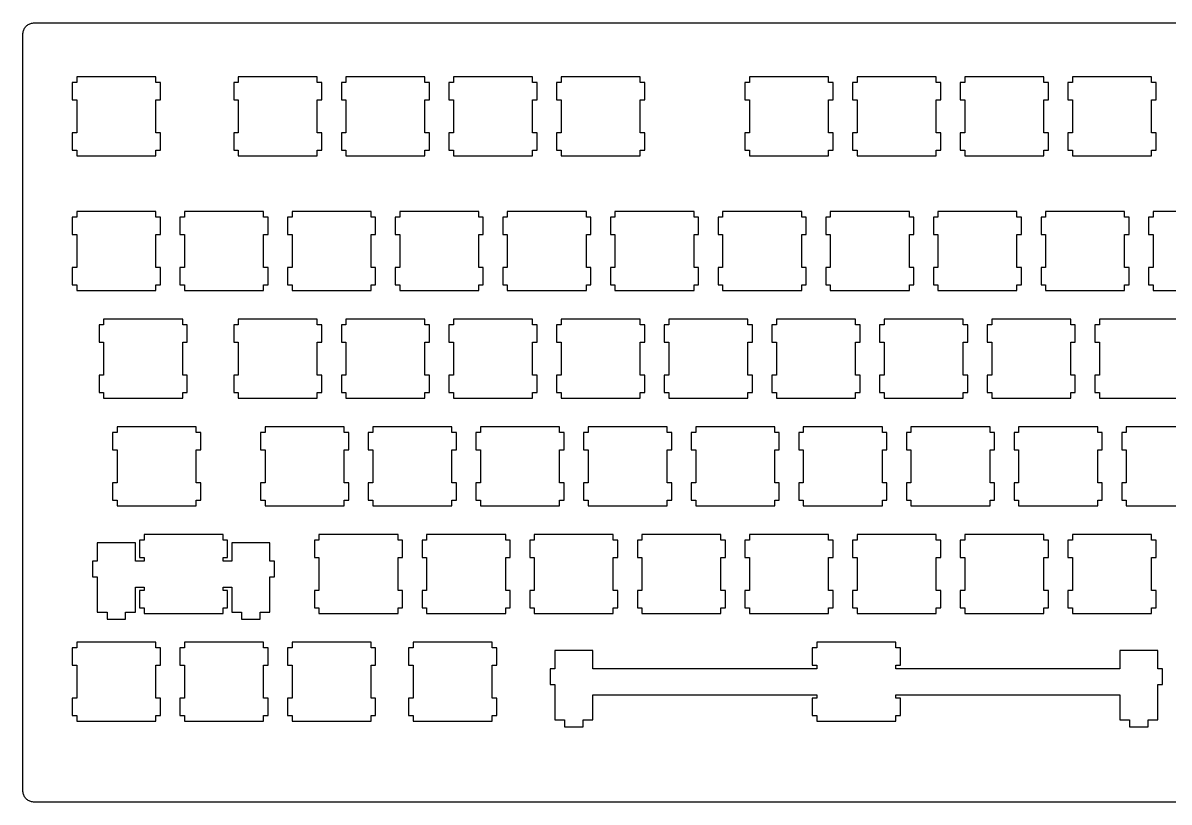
# Model space of a CAD drawing. Header units: millimetres. Extents: x 0 to 324, y 0 to 138.
# Drawn here: x 0.1 to 202.9, y 0.4 to 138.2 of the extents above; entities that cross this region are included whole.
import ezdxf

# ---------------------------------------------------------------- set-up
doc = ezdxf.new("R2010")
doc.units = ezdxf.units.MM
doc.header["$MEASUREMENT"] = 0

msp = doc.modelspace()

# ---------------------------------------------------------------- linework, layer by layer
at = {"color": 0}
for p, q in [((1.05006, 137.899), (1.18787, 137.976)), ((1.18787, 137.976), (1.32981, 138.041)), ((1.32981, 138.041), (1.47588, 138.096)), ((1.47588, 138.096), (1.62884, 138.139)), ((1.62884, 138.139), (1.7818, 138.169)), ((1.7818, 138.169), (1.9389, 138.187)), ((1.9389, 138.187), (2.096, 138.194)), ((2.096, 138.194), (321.659, 138.194)), ((0.09508, 136.193), (0.10197, 136.35)), ((0.09508, 2.36885), (0.09508, 136.193)), ((0.10197, 136.35), (0.11989, 136.507)), ((0.11989, 136.507), (0.15021, 136.66)), ((0.15021, 136.66), (0.19293, 136.813)), ((0.19293, 136.813), (0.24805, 136.959)), ((0.24805, 136.959), (0.31282, 137.101)), ((0.31282, 137.101), (0.38999, 137.239)), ((0.38999, 137.239), (0.4768, 137.37)), ((0.4768, 137.37), (0.57464, 137.492)), ((0.57464, 137.492), (0.68075, 137.608)), ((0.68075, 137.608), (0.79651, 137.714)), ((0.79651, 137.714), (0.91915, 137.812)), ((0.91915, 137.812), (1.05006, 137.899)), ((9.62007, 128.669), (9.62007, 127.67)), ((23.6209, 128.669), (9.62007, 128.669)), ((23.6209, 127.67), (23.6209, 128.669)), ((38.1952, 128.669), (38.1952, 127.67)), ((52.1959, 128.669), (38.1952, 128.669)), ((52.1959, 127.67), (52.1959, 128.669)), ((57.2453, 128.669), (57.2453, 127.67)), ((71.2459, 128.669), (57.2453, 128.669)), ((71.2459, 127.67), (71.2459, 128.669)), ((76.2953, 128.669), (76.2953, 127.67)), ((90.2959, 128.669), (76.2953, 128.669)), ((90.2959, 127.67), (90.2959, 128.669)), ((95.3452, 128.669), (95.3452, 127.67)), ((109.346, 128.669), (95.3452, 128.669)), ((109.346, 127.67), (109.346, 128.669)), ((128.683, 128.669), (128.683, 127.67)), ((142.682, 128.669), (128.683, 128.669)), ((142.682, 127.67), (142.682, 128.669)), ((147.733, 128.669), (147.733, 127.67)), ((161.732, 128.669), (147.733, 128.669)), ((161.732, 127.67), (161.732, 128.669)), ((166.783, 128.669), (166.783, 127.67)), ((180.782, 128.669), (166.783, 128.669)), ((180.782, 127.67), (180.782, 128.669)), ((185.833, 128.669), (185.833, 127.67)), ((199.832, 128.669), (185.833, 128.669)), ((199.832, 127.67), (199.832, 128.669)), ((9.62007, 127.67), (8.81944, 127.67)), ((8.81944, 127.67), (8.81944, 124.568)), ((24.4202, 127.67), (23.6209, 127.67)), ((24.4202, 124.568), (24.4202, 127.67)), ((38.1952, 127.67), (37.3959, 127.67)), ((37.3959, 127.67), (37.3959, 124.568)), ((52.9953, 127.67), (52.1959, 127.67)), ((52.9953, 124.568), (52.9953, 127.67)), ((57.2453, 127.67), (56.4459, 127.67)), ((56.4459, 127.67), (56.4459, 124.568)), ((72.0453, 127.67), (71.2459, 127.67)), ((72.0453, 124.568), (72.0453, 127.67)), ((76.2953, 127.67), (75.4959, 127.67)), ((75.4959, 127.67), (75.4959, 124.568)), ((91.0953, 127.67), (90.2959, 127.67)), ((91.0953, 124.568), (91.0953, 127.67)), ((95.3452, 127.67), (94.5459, 127.67)), ((94.5459, 127.67), (94.5459, 124.568)), ((110.145, 127.67), (109.346, 127.67)), ((110.145, 124.568), (110.145, 127.67)), ((128.683, 127.67), (127.882, 127.67)), ((127.882, 127.67), (127.882, 124.568)), ((143.483, 127.67), (142.682, 127.67)), ((143.483, 124.568), (143.483, 127.67)), ((147.733, 127.67), (146.932, 127.67)), ((146.932, 127.67), (146.932, 124.568)), ((162.533, 127.67), (161.732, 127.67)), ((162.533, 124.568), (162.533, 127.67)), ((166.783, 127.67), (165.982, 127.67)), ((165.982, 127.67), (165.982, 124.568)), ((181.583, 127.67), (180.782, 127.67)), ((181.583, 124.568), (181.583, 127.67)), ((185.833, 127.67), (185.032, 127.67)), ((185.032, 127.67), (185.032, 124.568)), ((200.633, 127.67), (199.832, 127.67)), ((200.633, 124.568), (200.633, 127.67)), ((8.81944, 124.568), (9.62007, 124.568)), ((9.62007, 124.568), (9.62007, 118.769)), ((23.6209, 118.769), (23.6209, 124.568)), ((23.6209, 124.568), (24.4202, 124.568)), ((37.3959, 124.568), (38.1952, 124.568)), ((38.1952, 124.568), (38.1952, 118.769)), ((52.1959, 118.769), (52.1959, 124.568)), ((52.1959, 124.568), (52.9953, 124.568)), ((56.4459, 124.568), (57.2453, 124.568)), ((57.2453, 124.568), (57.2453, 118.769)), ((71.2459, 118.769), (71.2459, 124.568)), ((71.2459, 124.568), (72.0453, 124.568)), ((75.4959, 124.568), (76.2953, 124.568)), ((76.2953, 124.568), (76.2953, 118.769)), ((90.2959, 118.769), (90.2959, 124.568)), ((90.2959, 124.568), (91.0953, 124.568)), ((94.5459, 124.568), (95.3452, 124.568)), ((95.3452, 124.568), (95.3452, 118.769)), ((109.346, 118.769), (109.346, 124.568)), ((109.346, 124.568), (110.145, 124.568)), ((127.882, 124.568), (128.683, 124.568)), ((128.683, 124.568), (128.683, 118.769)), ((142.682, 118.769), (142.682, 124.568)), ((142.682, 124.568), (143.483, 124.568)), ((146.932, 124.568), (147.733, 124.568)), ((147.733, 124.568), (147.733, 118.769)), ((161.732, 118.769), (161.732, 124.568)), ((161.732, 124.568), (162.533, 124.568)), ((165.982, 124.568), (166.783, 124.568)), ((166.783, 124.568), (166.783, 118.769)), ((180.782, 118.769), (180.782, 124.568)), ((180.782, 124.568), (181.583, 124.568)), ((185.032, 124.568), (185.833, 124.568)), ((185.833, 124.568), (185.833, 118.769)), ((199.832, 118.769), (199.832, 124.568)), ((199.832, 124.568), (200.633, 124.568)), ((9.62007, 118.769), (8.81944, 118.769)), ((8.81944, 118.769), (8.81944, 115.668)), ((24.4202, 118.769), (23.6209, 118.769)), ((24.4202, 115.668), (24.4202, 118.769)), ((38.1952, 118.769), (37.3959, 118.769)), ((37.3959, 118.769), (37.3959, 115.668)), ((52.9953, 118.769), (52.1959, 118.769)), ((52.9953, 115.668), (52.9953, 118.769)), ((57.2453, 118.769), (56.4459, 118.769)), ((56.4459, 118.769), (56.4459, 115.668)), ((72.0453, 118.769), (71.2459, 118.769)), ((72.0453, 115.668), (72.0453, 118.769)), ((76.2953, 118.769), (75.4959, 118.769)), ((75.4959, 118.769), (75.4959, 115.668)), ((91.0953, 118.769), (90.2959, 118.769)), ((91.0953, 115.668), (91.0953, 118.769)), ((95.3452, 118.769), (94.5459, 118.769)), ((94.5459, 118.769), (94.5459, 115.668)), ((110.145, 118.769), (109.346, 118.769)), ((110.145, 115.668), (110.145, 118.769)), ((128.683, 118.769), (127.882, 118.769)), ((127.882, 118.769), (127.882, 115.668)), ((143.483, 118.769), (142.682, 118.769)), ((143.483, 115.668), (143.483, 118.769)), ((147.733, 118.769), (146.932, 118.769)), ((146.932, 118.769), (146.932, 115.668)), ((162.533, 118.769), (161.732, 118.769)), ((162.533, 115.668), (162.533, 118.769)), ((166.783, 118.769), (165.982, 118.769)), ((165.982, 118.769), (165.982, 115.668)), ((181.583, 118.769), (180.782, 118.769)), ((181.583, 115.668), (181.583, 118.769)), ((185.833, 118.769), (185.032, 118.769)), ((185.032, 118.769), (185.032, 115.668)), ((200.633, 118.769), (199.832, 118.769)), ((200.633, 115.668), (200.633, 118.769)), ((8.81944, 115.668), (9.62007, 115.668)), ((9.62007, 115.668), (9.62007, 114.668)), ((23.6209, 114.668), (23.6209, 115.668)), ((23.6209, 115.668), (24.4202, 115.668)), ((37.3959, 115.668), (38.1952, 115.668)), ((38.1952, 115.668), (38.1952, 114.668)), ((52.1959, 114.668), (52.1959, 115.668)), ((52.1959, 115.668), (52.9953, 115.668)), ((56.4459, 115.668), (57.2453, 115.668)), ((57.2453, 115.668), (57.2453, 114.668)), ((71.2459, 114.668), (71.2459, 115.668)), ((71.2459, 115.668), (72.0453, 115.668)), ((75.4959, 115.668), (76.2953, 115.668)), ((76.2953, 115.668), (76.2953, 114.668)), ((90.2959, 114.668), (90.2959, 115.668)), ((90.2959, 115.668), (91.0953, 115.668)), ((94.5459, 115.668), (95.3452, 115.668)), ((95.3452, 115.668), (95.3452, 114.668)), ((109.346, 114.668), (109.346, 115.668)), ((109.346, 115.668), (110.145, 115.668)), ((127.882, 115.668), (128.683, 115.668)), ((128.683, 115.668), (128.683, 114.668)), ((142.682, 114.668), (142.682, 115.668)), ((142.682, 115.668), (143.483, 115.668)), ((146.932, 115.668), (147.733, 115.668)), ((147.733, 115.668), (147.733, 114.668)), ((161.732, 114.668), (161.732, 115.668)), ((161.732, 115.668), (162.533, 115.668)), ((165.982, 115.668), (166.783, 115.668)), ((166.783, 115.668), (166.783, 114.668)), ((180.782, 114.668), (180.782, 115.668)), ((180.782, 115.668), (181.583, 115.668)), ((185.032, 115.668), (185.833, 115.668)), ((185.833, 115.668), (185.833, 114.668)), ((199.832, 114.668), (199.832, 115.668)), ((199.832, 115.668), (200.633, 115.668)), ((9.62007, 114.668), (23.6209, 114.668)), ((38.1952, 114.668), (52.1959, 114.668)), ((57.2453, 114.668), (71.2459, 114.668)), ((76.2953, 114.668), (90.2959, 114.668)), ((95.3452, 114.668), (109.346, 114.668)), ((128.683, 114.668), (142.682, 114.668)), ((147.733, 114.668), (161.732, 114.668)), ((166.783, 114.668), (180.782, 114.668)), ((185.833, 114.668), (199.832, 114.668)), ((9.62007, 103.856), (8.81944, 103.856)), ((8.81944, 103.856), (8.81944, 100.757)), ((9.62007, 104.856), (9.62007, 103.856)), ((23.6209, 104.856), (9.62007, 104.856)), ((23.6209, 103.856), (23.6209, 104.856)), ((24.4202, 103.856), (23.6209, 103.856)), ((24.4202, 100.757), (24.4202, 103.856)), ((28.6701, 103.856), (27.8708, 103.856)), ((27.8708, 103.856), (27.8708, 100.757)), ((28.6701, 104.856), (28.6701, 103.856)), ((42.6709, 104.856), (28.6701, 104.856)), ((42.6709, 103.856), (42.6709, 104.856)), ((43.4703, 103.856), (42.6709, 103.856)), ((43.4703, 100.757), (43.4703, 103.856)), ((47.7203, 103.856), (46.9209, 103.856)), ((46.9209, 103.856), (46.9209, 100.757)), ((47.7203, 104.856), (47.7203, 103.856)), ((61.7209, 104.856), (47.7203, 104.856)), ((61.7209, 103.856), (61.7209, 104.856)), ((62.5203, 103.856), (61.7209, 103.856)), ((62.5203, 100.757), (62.5203, 103.856)), ((66.7703, 103.856), (65.9709, 103.856)), ((65.9709, 103.856), (65.9709, 100.757)), ((66.7703, 104.856), (66.7703, 103.856)), ((80.7709, 104.856), (66.7703, 104.856)), ((80.7709, 103.856), (80.7709, 104.856)), ((81.5703, 103.856), (80.7709, 103.856)), ((81.5703, 100.757), (81.5703, 103.856)), ((85.8203, 103.856), (85.0209, 103.856)), ((85.0209, 103.856), (85.0209, 100.757)), ((85.8203, 104.856), (85.8203, 103.856)), ((99.8209, 104.856), (85.8203, 104.856)), ((99.8209, 103.856), (99.8209, 104.856)), ((100.619, 103.856), (99.8209, 103.856)), ((100.619, 100.757), (100.619, 103.856)), ((104.87, 103.856), (104.071, 103.856)), ((104.071, 103.856), (104.071, 100.757)), ((104.87, 104.856), (104.87, 103.856)), ((118.87, 104.856), (104.87, 104.856)), ((118.87, 103.856), (118.87, 104.856)), ((119.669, 103.856), (118.87, 103.856)), ((119.669, 100.757), (119.669, 103.856)), ((123.92, 103.856), (123.119, 103.856)), ((123.119, 103.856), (123.119, 100.757)), ((123.92, 104.856), (123.92, 103.856)), ((137.921, 104.856), (123.92, 104.856)), ((137.921, 103.856), (137.921, 104.856)), ((138.72, 103.856), (137.921, 103.856)), ((138.72, 100.757), (138.72, 103.856)), ((142.97, 103.856), (142.171, 103.856)), ((142.171, 103.856), (142.171, 100.757)), ((142.97, 104.856), (142.97, 103.856)), ((156.971, 104.856), (142.97, 104.856)), ((156.971, 103.856), (156.971, 104.856)), ((157.77, 103.856), (156.971, 103.856)), ((157.77, 100.757), (157.77, 103.856)), ((162.02, 103.856), (161.221, 103.856)), ((161.221, 103.856), (161.221, 100.757)), ((162.02, 104.856), (162.02, 103.856)), ((176.021, 104.856), (162.02, 104.856)), ((176.021, 103.856), (176.021, 104.856)), ((176.82, 103.856), (176.021, 103.856)), ((176.82, 100.757), (176.82, 103.856)), ((181.07, 103.856), (180.271, 103.856)), ((180.271, 103.856), (180.271, 100.757)), ((181.07, 104.856), (181.07, 103.856)), ((195.071, 104.856), (181.07, 104.856)), ((195.071, 103.856), (195.071, 104.856)), ((195.87, 103.856), (195.071, 103.856)), ((195.87, 100.757), (195.87, 103.856)), ((200.12, 103.856), (199.321, 103.856)), ((199.321, 103.856), (199.321, 100.757)), ((200.12, 104.856), (200.12, 103.856)), ((214.121, 104.856), (200.12, 104.856)), ((8.81944, 100.757), (9.62007, 100.757)), ((9.62007, 100.757), (9.62007, 94.9565)), ((23.6209, 94.9565), (23.6209, 100.757)), ((23.6209, 100.757), (24.4202, 100.757)), ((27.8708, 100.757), (28.6701, 100.757)), ((28.6701, 100.757), (28.6701, 94.9565)), ((42.6709, 94.9565), (42.6709, 100.757)), ((42.6709, 100.757), (43.4703, 100.757)), ((46.9209, 100.757), (47.7203, 100.757)), ((47.7203, 100.757), (47.7203, 94.9565)), ((61.7209, 94.9565), (61.7209, 100.757)), ((61.7209, 100.757), (62.5203, 100.757)), ((65.9709, 100.757), (66.7703, 100.757)), ((66.7703, 100.757), (66.7703, 94.9565)), ((80.7709, 94.9565), (80.7709, 100.757)), ((80.7709, 100.757), (81.5703, 100.757)), ((85.0209, 100.757), (85.8203, 100.757)), ((85.8203, 100.757), (85.8203, 94.9565)), ((99.8209, 94.9565), (99.8209, 100.757)), ((99.8209, 100.757), (100.619, 100.757)), ((104.071, 100.757), (104.87, 100.757)), ((104.87, 100.757), (104.87, 94.9565)), ((118.87, 94.9565), (118.87, 100.757)), ((118.87, 100.757), (119.669, 100.757)), ((123.119, 100.757), (123.92, 100.757)), ((123.92, 100.757), (123.92, 94.9565)), ((137.921, 94.9565), (137.921, 100.757)), ((137.921, 100.757), (138.72, 100.757)), ((142.171, 100.757), (142.97, 100.757)), ((142.97, 100.757), (142.97, 94.9565)), ((156.971, 94.9565), (156.971, 100.757)), ((156.971, 100.757), (157.77, 100.757)), ((161.221, 100.757), (162.02, 100.757)), ((162.02, 100.757), (162.02, 94.9565)), ((176.021, 94.9565), (176.021, 100.757)), ((176.021, 100.757), (176.82, 100.757)), ((180.271, 100.757), (181.07, 100.757)), ((181.07, 100.757), (181.07, 94.9565)), ((195.071, 94.9565), (195.071, 100.757)), ((195.071, 100.757), (195.87, 100.757)), ((199.321, 100.757), (200.12, 100.757)), ((200.12, 100.757), (200.12, 94.9565)), ((9.62007, 94.9565), (8.81944, 94.9565)), ((8.81944, 94.9565), (8.81944, 91.8559)), ((24.4202, 94.9565), (23.6209, 94.9565)), ((24.4202, 91.8559), (24.4202, 94.9565)), ((28.6701, 94.9565), (27.8708, 94.9565)), ((27.8708, 94.9565), (27.8708, 91.8559)), ((43.4703, 94.9565), (42.6709, 94.9565)), ((43.4703, 91.8559), (43.4703, 94.9565)), ((47.7203, 94.9565), (46.9209, 94.9565)), ((46.9209, 94.9565), (46.9209, 91.8559)), ((62.5203, 94.9565), (61.7209, 94.9565)), ((62.5203, 91.8559), (62.5203, 94.9565)), ((66.7703, 94.9565), (65.9709, 94.9565)), ((65.9709, 94.9565), (65.9709, 91.8559)), ((81.5703, 94.9565), (80.7709, 94.9565)), ((81.5703, 91.8559), (81.5703, 94.9565)), ((85.8203, 94.9565), (85.0209, 94.9565)), ((85.0209, 94.9565), (85.0209, 91.8559)), ((100.619, 94.9565), (99.8209, 94.9565)), ((100.619, 91.8559), (100.619, 94.9565)), ((104.87, 94.9565), (104.071, 94.9565)), ((104.071, 94.9565), (104.071, 91.8559)), ((119.669, 94.9565), (118.87, 94.9565)), ((119.669, 91.8559), (119.669, 94.9565)), ((123.92, 94.9565), (123.119, 94.9565)), ((123.119, 94.9565), (123.119, 91.8559)), ((138.72, 94.9565), (137.921, 94.9565)), ((138.72, 91.8559), (138.72, 94.9565)), ((142.97, 94.9565), (142.171, 94.9565)), ((142.171, 94.9565), (142.171, 91.8559)), ((157.77, 94.9565), (156.971, 94.9565)), ((157.77, 91.8559), (157.77, 94.9565)), ((162.02, 94.9565), (161.221, 94.9565)), ((161.221, 94.9565), (161.221, 91.8559)), ((176.82, 94.9565), (176.021, 94.9565)), ((176.82, 91.8559), (176.82, 94.9565)), ((181.07, 94.9565), (180.271, 94.9565)), ((180.271, 94.9565), (180.271, 91.8559)), ((195.87, 94.9565), (195.071, 94.9565)), ((195.87, 91.8559), (195.87, 94.9565)), ((200.12, 94.9565), (199.321, 94.9565)), ((199.321, 94.9565), (199.321, 91.8559)), ((8.81944, 91.8559), (9.62007, 91.8559)), ((9.62007, 91.8559), (9.62007, 90.8569)), ((23.6209, 90.8569), (23.6209, 91.8559)), ((23.6209, 91.8559), (24.4202, 91.8559)), ((27.8708, 91.8559), (28.6701, 91.8559)), ((28.6701, 91.8559), (28.6701, 90.8569)), ((42.6709, 90.8569), (42.6709, 91.8559)), ((42.6709, 91.8559), (43.4703, 91.8559)), ((46.9209, 91.8559), (47.7203, 91.8559)), ((47.7203, 91.8559), (47.7203, 90.8569)), ((61.7209, 90.8569), (61.7209, 91.8559)), ((61.7209, 91.8559), (62.5203, 91.8559)), ((65.9709, 91.8559), (66.7703, 91.8559)), ((66.7703, 91.8559), (66.7703, 90.8569)), ((80.7709, 90.8569), (80.7709, 91.8559)), ((80.7709, 91.8559), (81.5703, 91.8559)), ((85.0209, 91.8559), (85.8203, 91.8559)), ((85.8203, 91.8559), (85.8203, 90.8569)), ((99.8209, 90.8569), (99.8209, 91.8559)), ((99.8209, 91.8559), (100.619, 91.8559)), ((104.071, 91.8559), (104.87, 91.8559)), ((104.87, 91.8559), (104.87, 90.8569)), ((118.87, 90.8569), (118.87, 91.8559)), ((118.87, 91.8559), (119.669, 91.8559)), ((123.119, 91.8559), (123.92, 91.8559)), ((123.92, 91.8559), (123.92, 90.8569)), ((137.921, 90.8569), (137.921, 91.8559)), ((137.921, 91.8559), (138.72, 91.8559)), ((142.171, 91.8559), (142.97, 91.8559)), ((142.97, 91.8559), (142.97, 90.8569)), ((156.971, 90.8569), (156.971, 91.8559)), ((156.971, 91.8559), (157.77, 91.8559)), ((161.221, 91.8559), (162.02, 91.8559)), ((162.02, 91.8559), (162.02, 90.8569)), ((176.021, 90.8569), (176.021, 91.8559)), ((176.021, 91.8559), (176.82, 91.8559)), ((180.271, 91.8559), (181.07, 91.8559)), ((181.07, 91.8559), (181.07, 90.8569)), ((195.071, 90.8569), (195.071, 91.8559)), ((195.071, 91.8559), (195.87, 91.8559)), ((199.321, 91.8559), (200.12, 91.8559)), ((200.12, 91.8559), (200.12, 90.8569)), ((9.62007, 90.8569), (23.6209, 90.8569)), ((28.6701, 90.8569), (42.6709, 90.8569)), ((47.7203, 90.8569), (61.7209, 90.8569)), ((66.7703, 90.8569), (80.7709, 90.8569)), ((85.8203, 90.8569), (99.8209, 90.8569)), ((104.87, 90.8569), (118.87, 90.8569)), ((123.92, 90.8569), (137.921, 90.8569)), ((142.97, 90.8569), (156.971, 90.8569)), ((162.02, 90.8569), (176.021, 90.8569)), ((181.07, 90.8569), (195.071, 90.8569)), ((200.12, 90.8569), (214.121, 90.8569)), ((14.3826, 85.8061), (14.3826, 84.806)), ((28.3821, 85.8061), (14.3826, 85.8061)), ((28.3821, 84.806), (28.3821, 85.8061)), ((38.1952, 85.8061), (38.1952, 84.806)), ((52.1959, 85.8061), (38.1952, 85.8061)), ((52.1959, 84.806), (52.1959, 85.8061)), ((57.2453, 85.8061), (57.2453, 84.806)), ((71.2459, 85.8061), (57.2453, 85.8061)), ((71.2459, 84.806), (71.2459, 85.8061)), ((76.2953, 85.8061), (76.2953, 84.806)), ((90.2959, 85.8061), (76.2953, 85.8061)), ((90.2959, 84.806), (90.2959, 85.8061)), ((95.3452, 85.8061), (95.3452, 84.806)), ((109.346, 85.8061), (95.3452, 85.8061)), ((109.346, 84.806), (109.346, 85.8061)), ((114.395, 85.8061), (114.395, 84.806)), ((128.396, 85.8061), (114.395, 85.8061)), ((128.396, 84.806), (128.396, 85.8061)), ((133.445, 85.8061), (133.445, 84.806)), ((147.446, 85.8061), (133.445, 85.8061)), ((147.446, 84.806), (147.446, 85.8061)), ((152.495, 85.8061), (152.495, 84.806)), ((166.496, 85.8061), (152.495, 85.8061)), ((166.496, 84.806), (166.496, 85.8061)), ((171.545, 85.8061), (171.545, 84.806)), ((185.546, 85.8061), (171.545, 85.8061)), ((185.546, 84.806), (185.546, 85.8061)), ((190.595, 85.8061), (190.595, 84.806)), ((204.596, 85.8061), (190.595, 85.8061)), ((14.3826, 84.806), (13.5819, 84.806)), ((13.5819, 84.806), (13.5819, 81.7065)), ((29.1827, 84.806), (28.3821, 84.806)), ((29.1827, 81.7065), (29.1827, 84.806)), ((38.1952, 84.806), (37.3959, 84.806)), ((37.3959, 84.806), (37.3959, 81.7065)), ((52.9953, 84.806), (52.1959, 84.806)), ((52.9953, 81.7065), (52.9953, 84.806)), ((57.2453, 84.806), (56.4459, 84.806)), ((56.4459, 84.806), (56.4459, 81.7065)), ((72.0453, 84.806), (71.2459, 84.806)), ((72.0453, 81.7065), (72.0453, 84.806)), ((76.2953, 84.806), (75.4959, 84.806)), ((75.4959, 84.806), (75.4959, 81.7065)), ((91.0953, 84.806), (90.2959, 84.806)), ((91.0953, 81.7065), (91.0953, 84.806)), ((95.3452, 84.806), (94.5459, 84.806)), ((94.5459, 84.806), (94.5459, 81.7065)), ((110.145, 84.806), (109.346, 84.806)), ((110.145, 81.7065), (110.145, 84.806)), ((114.395, 84.806), (113.596, 84.806)), ((113.596, 84.806), (113.596, 81.7065)), ((129.195, 84.806), (128.396, 84.806)), ((129.195, 81.7065), (129.195, 84.806)), ((133.445, 84.806), (132.644, 84.806)), ((132.644, 84.806), (132.644, 81.7065)), ((148.245, 84.806), (147.446, 84.806)), ((148.245, 81.7065), (148.245, 84.806)), ((152.495, 84.806), (151.696, 84.806)), ((151.696, 84.806), (151.696, 81.7065)), ((167.295, 84.806), (166.496, 84.806)), ((167.295, 81.7065), (167.295, 84.806)), ((171.545, 84.806), (170.746, 84.806)), ((170.746, 84.806), (170.746, 81.7065)), ((186.345, 84.806), (185.546, 84.806)), ((186.345, 81.7065), (186.345, 84.806)), ((190.595, 84.806), (189.796, 84.806)), ((189.796, 84.806), (189.796, 81.7065)), ((13.5819, 81.7065), (14.3826, 81.7065)), ((14.3826, 81.7065), (14.3826, 75.9065)), ((28.3821, 75.9065), (28.3821, 81.7065)), ((28.3821, 81.7065), (29.1827, 81.7065)), ((37.3959, 81.7065), (38.1952, 81.7065)), ((38.1952, 81.7065), (38.1952, 75.9065)), ((52.1959, 75.9065), (52.1959, 81.7065)), ((52.1959, 81.7065), (52.9953, 81.7065)), ((56.4459, 81.7065), (57.2453, 81.7065)), ((57.2453, 81.7065), (57.2453, 75.9065)), ((71.2459, 75.9065), (71.2459, 81.7065)), ((71.2459, 81.7065), (72.0453, 81.7065)), ((75.4959, 81.7065), (76.2953, 81.7065)), ((76.2953, 81.7065), (76.2953, 75.9065)), ((90.2959, 75.9065), (90.2959, 81.7065)), ((90.2959, 81.7065), (91.0953, 81.7065)), ((94.5459, 81.7065), (95.3452, 81.7065)), ((95.3452, 81.7065), (95.3452, 75.9065)), ((109.346, 75.9065), (109.346, 81.7065)), ((109.346, 81.7065), (110.145, 81.7065)), ((113.596, 81.7065), (114.395, 81.7065)), ((114.395, 81.7065), (114.395, 75.9065)), ((128.396, 75.9065), (128.396, 81.7065)), ((128.396, 81.7065), (129.195, 81.7065)), ((132.644, 81.7065), (133.445, 81.7065)), ((133.445, 81.7065), (133.445, 75.9065)), ((147.446, 75.9065), (147.446, 81.7065)), ((147.446, 81.7065), (148.245, 81.7065)), ((151.696, 81.7065), (152.495, 81.7065)), ((152.495, 81.7065), (152.495, 75.9065)), ((166.496, 75.9065), (166.496, 81.7065)), ((166.496, 81.7065), (167.295, 81.7065)), ((170.746, 81.7065), (171.545, 81.7065)), ((171.545, 81.7065), (171.545, 75.9065)), ((185.546, 75.9065), (185.546, 81.7065)), ((185.546, 81.7065), (186.345, 81.7065)), ((189.796, 81.7065), (190.595, 81.7065)), ((190.595, 81.7065), (190.595, 75.9065)), ((14.3826, 75.9065), (13.5819, 75.9065)), ((13.5819, 75.9065), (13.5819, 72.8059)), ((29.1827, 75.9065), (28.3821, 75.9065)), ((29.1827, 72.8059), (29.1827, 75.9065)), ((38.1952, 75.9065), (37.3959, 75.9065)), ((37.3959, 75.9065), (37.3959, 72.8059)), ((52.9953, 75.9065), (52.1959, 75.9065)), ((52.9953, 72.8059), (52.9953, 75.9065)), ((57.2453, 75.9065), (56.4459, 75.9065)), ((56.4459, 75.9065), (56.4459, 72.8059)), ((72.0453, 75.9065), (71.2459, 75.9065)), ((72.0453, 72.8059), (72.0453, 75.9065)), ((76.2953, 75.9065), (75.4959, 75.9065)), ((75.4959, 75.9065), (75.4959, 72.8059)), ((91.0953, 75.9065), (90.2959, 75.9065)), ((91.0953, 72.8059), (91.0953, 75.9065)), ((95.3452, 75.9065), (94.5459, 75.9065)), ((94.5459, 75.9065), (94.5459, 72.8059)), ((110.145, 75.9065), (109.346, 75.9065)), ((110.145, 72.8059), (110.145, 75.9065)), ((114.395, 75.9065), (113.596, 75.9065)), ((113.596, 75.9065), (113.596, 72.8059)), ((129.195, 75.9065), (128.396, 75.9065)), ((129.195, 72.8059), (129.195, 75.9065)), ((133.445, 75.9065), (132.644, 75.9065)), ((132.644, 75.9065), (132.644, 72.8059)), ((148.245, 75.9065), (147.446, 75.9065)), ((148.245, 72.8059), (148.245, 75.9065)), ((152.495, 75.9065), (151.696, 75.9065)), ((151.696, 75.9065), (151.696, 72.8059)), ((167.295, 75.9065), (166.496, 75.9065)), ((167.295, 72.8059), (167.295, 75.9065)), ((171.545, 75.9065), (170.746, 75.9065)), ((170.746, 75.9065), (170.746, 72.8059)), ((186.345, 75.9065), (185.546, 75.9065)), ((186.345, 72.8059), (186.345, 75.9065)), ((190.595, 75.9065), (189.796, 75.9065)), ((189.796, 75.9065), (189.796, 72.8059)), ((13.5819, 72.8059), (14.3826, 72.8059)), ((14.3826, 72.8059), (14.3826, 71.8069)), ((14.3826, 71.8069), (28.3821, 71.8069)), ((28.3821, 71.8069), (28.3821, 72.8059)), ((28.3821, 72.8059), (29.1827, 72.8059)), ((37.3959, 72.8059), (38.1952, 72.8059)), ((38.1952, 72.8059), (38.1952, 71.8069)), ((38.1952, 71.8069), (52.1959, 71.8069)), ((52.1959, 71.8069), (52.1959, 72.8059)), ((52.1959, 72.8059), (52.9953, 72.8059)), ((56.4459, 72.8059), (57.2453, 72.8059)), ((57.2453, 72.8059), (57.2453, 71.8069)), ((57.2453, 71.8069), (71.2459, 71.8069)), ((71.2459, 71.8069), (71.2459, 72.8059)), ((71.2459, 72.8059), (72.0453, 72.8059)), ((75.4959, 72.8059), (76.2953, 72.8059)), ((76.2953, 72.8059), (76.2953, 71.8069)), ((76.2953, 71.8069), (90.2959, 71.8069)), ((90.2959, 71.8069), (90.2959, 72.8059)), ((90.2959, 72.8059), (91.0953, 72.8059)), ((94.5459, 72.8059), (95.3452, 72.8059)), ((95.3452, 72.8059), (95.3452, 71.8069)), ((95.3452, 71.8069), (109.346, 71.8069)), ((109.346, 71.8069), (109.346, 72.8059)), ((109.346, 72.8059), (110.145, 72.8059)), ((113.596, 72.8059), (114.395, 72.8059)), ((114.395, 72.8059), (114.395, 71.8069)), ((114.395, 71.8069), (128.396, 71.8069)), ((128.396, 71.8069), (128.396, 72.8059)), ((128.396, 72.8059), (129.195, 72.8059)), ((132.644, 72.8059), (133.445, 72.8059)), ((133.445, 72.8059), (133.445, 71.8069)), ((133.445, 71.8069), (147.446, 71.8069)), ((147.446, 71.8069), (147.446, 72.8059)), ((147.446, 72.8059), (148.245, 72.8059)), ((151.696, 72.8059), (152.495, 72.8059)), ((152.495, 72.8059), (152.495, 71.8069)), ((152.495, 71.8069), (166.496, 71.8069)), ((166.496, 71.8069), (166.496, 72.8059)), ((166.496, 72.8059), (167.295, 72.8059)), ((170.746, 72.8059), (171.545, 72.8059)), ((171.545, 72.8059), (171.545, 71.8069)), ((171.545, 71.8069), (185.546, 71.8069)), ((185.546, 71.8069), (185.546, 72.8059)), ((185.546, 72.8059), (186.345, 72.8059)), ((189.796, 72.8059), (190.595, 72.8059)), ((190.595, 72.8059), (190.595, 71.8069)), ((190.595, 71.8069), (204.596, 71.8069)), ((16.7638, 65.756), (15.9632, 65.756)), ((15.9632, 65.756), (15.9632, 62.6565)), ((16.7638, 66.7561), (16.7638, 65.756)), ((30.7633, 66.7561), (16.7638, 66.7561)), ((30.7633, 65.756), (30.7633, 66.7561)), ((31.564, 65.756), (30.7633, 65.756)), ((31.564, 62.6565), (31.564, 65.756)), ((42.9577, 65.756), (42.1569, 65.756)), ((42.1569, 65.756), (42.1569, 62.6565)), ((42.9577, 66.7561), (42.9577, 65.756)), ((56.957, 66.7561), (42.9577, 66.7561)), ((56.957, 65.756), (56.957, 66.7561)), ((57.7578, 65.756), (56.957, 65.756)), ((57.7578, 62.6565), (57.7578, 65.756)), ((62.0078, 65.756), (61.2069, 65.756)), ((61.2069, 65.756), (61.2069, 62.6565)), ((62.0078, 66.7561), (62.0078, 65.756)), ((76.007, 66.7561), (62.0078, 66.7561)), ((76.007, 65.756), (76.007, 66.7561)), ((76.8078, 65.756), (76.007, 65.756)), ((76.8078, 62.6565), (76.8078, 65.756)), ((81.0578, 65.756), (80.2569, 65.756)), ((80.2569, 65.756), (80.2569, 62.6565)), ((81.0578, 66.7561), (81.0578, 65.756)), ((95.057, 66.7561), (81.0578, 66.7561)), ((95.057, 65.756), (95.057, 66.7561)), ((95.8578, 65.756), (95.057, 65.756)), ((95.8578, 62.6565), (95.8578, 65.756)), ((100.108, 65.756), (99.3069, 65.756)), ((99.3069, 65.756), (99.3069, 62.6565)), ((100.108, 66.7561), (100.108, 65.756)), ((114.107, 66.7561), (100.108, 66.7561)), ((114.107, 65.756), (114.107, 66.7561)), ((114.908, 65.756), (114.107, 65.756)), ((114.908, 62.6565), (114.908, 65.756)), ((119.158, 65.756), (118.357, 65.756)), ((118.357, 65.756), (118.357, 62.6565)), ((119.158, 66.7561), (119.158, 65.756)), ((133.157, 66.7561), (119.158, 66.7561)), ((133.157, 65.756), (133.157, 66.7561)), ((133.958, 65.756), (133.157, 65.756)), ((133.958, 62.6565), (133.958, 65.756)), ((138.208, 65.756), (137.407, 65.756)), ((137.407, 65.756), (137.407, 62.6565)), ((138.208, 66.7561), (138.208, 65.756)), ((152.207, 66.7561), (138.208, 66.7561)), ((152.207, 65.756), (152.207, 66.7561)), ((153.008, 65.756), (152.207, 65.756)), ((153.008, 62.6565), (153.008, 65.756)), ((157.258, 65.756), (156.457, 65.756)), ((156.457, 65.756), (156.457, 62.6565)), ((157.258, 66.7561), (157.258, 65.756)), ((171.257, 66.7561), (157.258, 66.7561)), ((171.257, 65.756), (171.257, 66.7561)), ((172.058, 65.756), (171.257, 65.756)), ((172.058, 62.6565), (172.058, 65.756)), ((176.308, 65.756), (175.507, 65.756)), ((175.507, 65.756), (175.507, 62.6565)), ((176.308, 66.7561), (176.308, 65.756)), ((190.307, 66.7561), (176.308, 66.7561)), ((190.307, 65.756), (190.307, 66.7561)), ((191.108, 65.756), (190.307, 65.756)), ((191.108, 62.6565), (191.108, 65.756)), ((195.358, 65.756), (194.557, 65.756)), ((194.557, 65.756), (194.557, 62.6565)), ((195.358, 66.7561), (195.358, 65.756)), ((209.357, 66.7561), (195.358, 66.7561)), ((15.9632, 62.6565), (16.7638, 62.6565)), ((16.7638, 62.6565), (16.7638, 56.8565)), ((30.7633, 56.8565), (30.7633, 62.6565)), ((30.7633, 62.6565), (31.564, 62.6565)), ((42.1569, 62.6565), (42.9577, 62.6565)), ((42.9577, 62.6565), (42.9577, 56.8565)), ((56.957, 56.8565), (56.957, 62.6565)), ((56.957, 62.6565), (57.7578, 62.6565)), ((61.2069, 62.6565), (62.0078, 62.6565)), ((62.0078, 62.6565), (62.0078, 56.8565)), ((76.007, 56.8565), (76.007, 62.6565)), ((76.007, 62.6565), (76.8078, 62.6565)), ((80.2569, 62.6565), (81.0578, 62.6565)), ((81.0578, 62.6565), (81.0578, 56.8565)), ((95.057, 56.8565), (95.057, 62.6565)), ((95.057, 62.6565), (95.8578, 62.6565)), ((99.3069, 62.6565), (100.108, 62.6565)), ((100.108, 62.6565), (100.108, 56.8565)), ((114.107, 56.8565), (114.107, 62.6565)), ((114.107, 62.6565), (114.908, 62.6565)), ((118.357, 62.6565), (119.158, 62.6565)), ((119.158, 62.6565), (119.158, 56.8565)), ((133.157, 56.8565), (133.157, 62.6565)), ((133.157, 62.6565), (133.958, 62.6565)), ((137.407, 62.6565), (138.208, 62.6565)), ((138.208, 62.6565), (138.208, 56.8565)), ((152.207, 56.8565), (152.207, 62.6565)), ((152.207, 62.6565), (153.008, 62.6565)), ((156.457, 62.6565), (157.258, 62.6565)), ((157.258, 62.6565), (157.258, 56.8565)), ((171.257, 56.8565), (171.257, 62.6565)), ((171.257, 62.6565), (172.058, 62.6565)), ((175.507, 62.6565), (176.308, 62.6565)), ((176.308, 62.6565), (176.308, 56.8565)), ((190.307, 56.8565), (190.307, 62.6565)), ((190.307, 62.6565), (191.108, 62.6565)), ((194.557, 62.6565), (195.358, 62.6565)), ((195.358, 62.6565), (195.358, 56.8565)), ((16.7638, 56.8565), (15.9632, 56.8565)), ((15.9632, 56.8565), (15.9632, 53.7559)), ((31.564, 56.8565), (30.7633, 56.8565)), ((31.564, 53.7559), (31.564, 56.8565)), ((42.9577, 56.8565), (42.1569, 56.8565)), ((42.1569, 56.8565), (42.1569, 53.7559)), ((57.7578, 56.8565), (56.957, 56.8565)), ((57.7578, 53.7559), (57.7578, 56.8565)), ((62.0078, 56.8565), (61.2069, 56.8565)), ((61.2069, 56.8565), (61.2069, 53.7559)), ((76.8078, 56.8565), (76.007, 56.8565)), ((76.8078, 53.7559), (76.8078, 56.8565)), ((81.0578, 56.8565), (80.2569, 56.8565)), ((80.2569, 56.8565), (80.2569, 53.7559)), ((95.8578, 56.8565), (95.057, 56.8565)), ((95.8578, 53.7559), (95.8578, 56.8565)), ((100.108, 56.8565), (99.3069, 56.8565)), ((99.3069, 56.8565), (99.3069, 53.7559)), ((114.908, 56.8565), (114.107, 56.8565)), ((114.908, 53.7559), (114.908, 56.8565)), ((119.158, 56.8565), (118.357, 56.8565)), ((118.357, 56.8565), (118.357, 53.7559)), ((133.958, 56.8565), (133.157, 56.8565)), ((133.958, 53.7559), (133.958, 56.8565)), ((138.208, 56.8565), (137.407, 56.8565)), ((137.407, 56.8565), (137.407, 53.7559)), ((153.008, 56.8565), (152.207, 56.8565)), ((153.008, 53.7559), (153.008, 56.8565)), ((157.258, 56.8565), (156.457, 56.8565)), ((156.457, 56.8565), (156.457, 53.7559)), ((172.058, 56.8565), (171.257, 56.8565)), ((172.058, 53.7559), (172.058, 56.8565)), ((176.308, 56.8565), (175.507, 56.8565)), ((175.507, 56.8565), (175.507, 53.7559)), ((191.108, 56.8565), (190.307, 56.8565)), ((191.108, 53.7559), (191.108, 56.8565)), ((195.358, 56.8565), (194.557, 56.8565)), ((194.557, 56.8565), (194.557, 53.7559)), ((15.9632, 53.7559), (16.7638, 53.7559)), ((16.7638, 53.7559), (16.7638, 52.7569)), ((16.7638, 52.7569), (30.7633, 52.7569)), ((30.7633, 52.7569), (30.7633, 53.7559)), ((30.7633, 53.7559), (31.564, 53.7559)), ((42.1569, 53.7559), (42.9577, 53.7559)), ((42.9577, 53.7559), (42.9577, 52.7569)), ((42.9577, 52.7569), (56.957, 52.7569)), ((56.957, 52.7569), (56.957, 53.7559)), ((56.957, 53.7559), (57.7578, 53.7559)), ((61.2069, 53.7559), (62.0078, 53.7559)), ((62.0078, 53.7559), (62.0078, 52.7569)), ((62.0078, 52.7569), (76.007, 52.7569)), ((76.007, 52.7569), (76.007, 53.7559)), ((76.007, 53.7559), (76.8078, 53.7559)), ((80.2569, 53.7559), (81.0578, 53.7559)), ((81.0578, 53.7559), (81.0578, 52.7569)), ((81.0578, 52.7569), (95.057, 52.7569)), ((95.057, 52.7569), (95.057, 53.7559)), ((95.057, 53.7559), (95.8578, 53.7559)), ((99.3069, 53.7559), (100.108, 53.7559)), ((100.108, 53.7559), (100.108, 52.7569)), ((100.108, 52.7569), (114.107, 52.7569)), ((114.107, 52.7569), (114.107, 53.7559)), ((114.107, 53.7559), (114.908, 53.7559)), ((118.357, 53.7559), (119.158, 53.7559)), ((119.158, 53.7559), (119.158, 52.7569)), ((119.158, 52.7569), (133.157, 52.7569)), ((133.157, 52.7569), (133.157, 53.7559)), ((133.157, 53.7559), (133.958, 53.7559)), ((137.407, 53.7559), (138.208, 53.7559)), ((138.208, 53.7559), (138.208, 52.7569)), ((138.208, 52.7569), (152.207, 52.7569)), ((152.207, 52.7569), (152.207, 53.7559)), ((152.207, 53.7559), (153.008, 53.7559)), ((156.457, 53.7559), (157.258, 53.7559)), ((157.258, 53.7559), (157.258, 52.7569)), ((157.258, 52.7569), (171.257, 52.7569)), ((171.257, 52.7569), (171.257, 53.7559)), ((171.257, 53.7559), (172.058, 53.7559)), ((175.507, 53.7559), (176.308, 53.7559)), ((176.308, 53.7559), (176.308, 52.7569)), ((176.308, 52.7569), (190.307, 52.7569)), ((190.307, 52.7569), (190.307, 53.7559)), ((190.307, 53.7559), (191.108, 53.7559)), ((194.557, 53.7559), (195.358, 53.7559)), ((195.358, 53.7559), (195.358, 52.7569)), ((195.358, 52.7569), (209.357, 52.7569)), ((21.5263, 46.706), (20.7271, 46.706)), ((20.7271, 46.706), (20.7271, 43.6065)), ((21.5263, 47.7061), (21.5263, 46.706)), ((35.5258, 47.7061), (21.5263, 47.7061)), ((35.5258, 46.706), (35.5258, 47.7061)), ((36.3266, 46.706), (35.5258, 46.706)), ((36.3266, 43.6065), (36.3266, 46.706)), ((52.4828, 46.706), (51.6819, 46.706)), ((51.6819, 46.706), (51.6819, 43.6065)), ((52.4828, 47.7061), (52.4828, 46.706)), ((66.482, 47.7061), (52.4828, 47.7061)), ((66.482, 46.706), (66.482, 47.7061)), ((67.2828, 46.706), (66.482, 46.706)), ((67.2828, 43.6065), (67.2828, 46.706)), ((71.5328, 46.706), (70.7319, 46.706)), ((70.7319, 46.706), (70.7319, 43.6065)), ((71.5328, 47.7061), (71.5328, 46.706)), ((85.532, 47.7061), (71.5328, 47.7061)), ((85.532, 46.706), (85.532, 47.7061)), ((86.3328, 46.706), (85.532, 46.706)), ((86.3328, 43.6065), (86.3328, 46.706)), ((90.5827, 46.706), (89.7819, 46.706)), ((89.7819, 46.706), (89.7819, 43.6065)), ((90.5827, 47.7061), (90.5827, 46.706)), ((104.582, 47.7061), (90.5827, 47.7061)), ((104.582, 46.706), (104.582, 47.7061)), ((105.383, 46.706), (104.582, 46.706)), ((105.383, 43.6065), (105.383, 46.706)), ((109.633, 46.706), (108.832, 46.706)), ((108.832, 46.706), (108.832, 43.6065)), ((109.633, 47.7061), (109.633, 46.706)), ((123.632, 47.7061), (109.633, 47.7061)), ((123.632, 46.706), (123.632, 47.7061)), ((124.431, 46.706), (123.632, 46.706)), ((124.431, 43.6065), (124.431, 46.706)), ((128.683, 46.706), (127.882, 46.706)), ((127.882, 46.706), (127.882, 43.6065)), ((128.683, 47.7061), (128.683, 46.706)), ((142.682, 47.7061), (128.683, 47.7061)), ((142.682, 46.706), (142.682, 47.7061)), ((143.483, 46.706), (142.682, 46.706)), ((143.483, 43.6065), (143.483, 46.706)), ((147.733, 46.706), (146.932, 46.706)), ((146.932, 46.706), (146.932, 43.6065)), ((147.733, 47.7061), (147.733, 46.706)), ((161.732, 47.7061), (147.733, 47.7061)), ((161.732, 46.706), (161.732, 47.7061)), ((162.533, 46.706), (161.732, 46.706)), ((162.533, 43.6065), (162.533, 46.706)), ((166.783, 46.706), (165.982, 46.706)), ((165.982, 46.706), (165.982, 43.6065)), ((166.783, 47.7061), (166.783, 46.706)), ((180.782, 47.7061), (166.783, 47.7061)), ((180.782, 46.706), (180.782, 47.7061)), ((181.583, 46.706), (180.782, 46.706)), ((181.583, 43.6065), (181.583, 46.706)), ((185.833, 46.706), (185.032, 46.706)), ((185.032, 46.706), (185.032, 43.6065)), ((185.833, 47.7061), (185.833, 46.706)), ((199.832, 47.7061), (185.833, 47.7061)), ((199.832, 46.706), (199.832, 47.7061)), ((200.633, 46.706), (199.832, 46.706)), ((200.633, 43.6065), (200.633, 46.706)), ((20.0008, 46.2361), (13.2512, 46.2361)), ((13.2512, 46.2361), (13.2512, 43.0057)), ((20.0008, 43.0057), (20.0008, 46.2361)), ((43.8009, 46.2361), (37.0512, 46.2361)), ((37.0512, 46.2361), (37.0512, 43.0057)), ((43.8009, 43.0057), (43.8009, 46.2361)), ((13.2512, 43.0057), (12.4272, 43.0057)), ((12.4272, 43.0057), (12.4272, 40.2071)), ((21.5263, 43.0057), (20.0008, 43.0057)), ((20.7271, 43.6065), (21.5263, 43.6065)), ((21.5263, 43.6065), (21.5263, 43.0057)), ((35.5258, 43.0057), (35.5258, 43.6065)), ((35.5258, 43.6065), (36.3266, 43.6065)), ((37.0512, 43.0057), (35.5258, 43.0057)), ((44.6264, 43.0057), (43.8009, 43.0057)), ((44.6264, 40.2071), (44.6264, 43.0057)), ((51.6819, 43.6065), (52.4828, 43.6065)), ((52.4828, 43.6065), (52.4828, 37.8065)), ((66.482, 37.8065), (66.482, 43.6065)), ((66.482, 43.6065), (67.2828, 43.6065)), ((70.7319, 43.6065), (71.5328, 43.6065)), ((71.5328, 43.6065), (71.5328, 37.8065)), ((85.532, 37.8065), (85.532, 43.6065)), ((85.532, 43.6065), (86.3328, 43.6065)), ((89.7819, 43.6065), (90.5827, 43.6065)), ((90.5827, 43.6065), (90.5827, 37.8065)), ((104.582, 37.8065), (104.582, 43.6065)), ((104.582, 43.6065), (105.383, 43.6065)), ((108.832, 43.6065), (109.633, 43.6065)), ((109.633, 43.6065), (109.633, 37.8065)), ((123.632, 37.8065), (123.632, 43.6065)), ((123.632, 43.6065), (124.431, 43.6065)), ((127.882, 43.6065), (128.683, 43.6065)), ((128.683, 43.6065), (128.683, 37.8065)), ((142.682, 37.8065), (142.682, 43.6065)), ((142.682, 43.6065), (143.483, 43.6065)), ((146.932, 43.6065), (147.733, 43.6065)), ((147.733, 43.6065), (147.733, 37.8065)), ((161.732, 37.8065), (161.732, 43.6065)), ((161.732, 43.6065), (162.533, 43.6065)), ((165.982, 43.6065), (166.783, 43.6065)), ((166.783, 43.6065), (166.783, 37.8065)), ((180.782, 37.8065), (180.782, 43.6065)), ((180.782, 43.6065), (181.583, 43.6065)), ((185.032, 43.6065), (185.833, 43.6065)), ((185.833, 43.6065), (185.833, 37.8065)), ((199.832, 37.8065), (199.832, 43.6065)), ((199.832, 43.6065), (200.633, 43.6065)), ((12.4272, 40.2071), (13.2512, 40.2071)), ((13.2512, 40.2071), (13.2512, 33.9369)), ((43.8009, 33.9369), (43.8009, 40.2071)), ((43.8009, 40.2071), (44.6264, 40.2071)), ((20.0008, 33.9369), (20.0008, 38.4059)), ((20.0008, 38.4059), (21.5263, 38.4059)), ((21.5263, 37.8065), (20.7271, 37.8065)), ((20.7271, 37.8065), (20.7271, 34.7059)), ((21.5263, 38.4059), (21.5263, 37.8065)), ((35.5258, 37.8065), (35.5258, 38.4059)), ((35.5258, 38.4059), (37.0512, 38.4059)), ((36.3266, 37.8065), (35.5258, 37.8065)), ((36.3266, 34.7059), (36.3266, 37.8065)), ((37.0512, 38.4059), (37.0512, 33.9369)), ((52.4828, 37.8065), (51.6819, 37.8065)), ((51.6819, 37.8065), (51.6819, 34.7059)), ((67.2828, 37.8065), (66.482, 37.8065)), ((67.2828, 34.7059), (67.2828, 37.8065)), ((71.5328, 37.8065), (70.7319, 37.8065)), ((70.7319, 37.8065), (70.7319, 34.7059)), ((86.3328, 37.8065), (85.532, 37.8065)), ((86.3328, 34.7059), (86.3328, 37.8065)), ((90.5827, 37.8065), (89.7819, 37.8065)), ((89.7819, 37.8065), (89.7819, 34.7059)), ((105.383, 37.8065), (104.582, 37.8065)), ((105.383, 34.7059), (105.383, 37.8065)), ((109.633, 37.8065), (108.832, 37.8065)), ((108.832, 37.8065), (108.832, 34.7059)), ((124.431, 37.8065), (123.632, 37.8065)), ((124.431, 34.7059), (124.431, 37.8065)), ((128.683, 37.8065), (127.882, 37.8065)), ((127.882, 37.8065), (127.882, 34.7059)), ((143.483, 37.8065), (142.682, 37.8065)), ((143.483, 34.7059), (143.483, 37.8065)), ((147.733, 37.8065), (146.932, 37.8065)), ((146.932, 37.8065), (146.932, 34.7059)), ((162.533, 37.8065), (161.732, 37.8065)), ((162.533, 34.7059), (162.533, 37.8065)), ((166.783, 37.8065), (165.982, 37.8065)), ((165.982, 37.8065), (165.982, 34.7059)), ((181.583, 37.8065), (180.782, 37.8065)), ((181.583, 34.7059), (181.583, 37.8065)), ((185.833, 37.8065), (185.032, 37.8065)), ((185.032, 37.8065), (185.032, 34.7059)), ((200.633, 37.8065), (199.832, 37.8065)), ((200.633, 34.7059), (200.633, 37.8065)), ((20.7271, 34.7059), (21.5263, 34.7059)), ((21.5263, 34.7059), (21.5263, 33.7068)), ((35.5258, 33.7068), (35.5258, 34.7059)), ((35.5258, 34.7059), (36.3266, 34.7059)), ((51.6819, 34.7059), (52.4828, 34.7059)), ((52.4828, 34.7059), (52.4828, 33.7068)), ((66.482, 33.7068), (66.482, 34.7059)), ((66.482, 34.7059), (67.2828, 34.7059)), ((70.7319, 34.7059), (71.5328, 34.7059)), ((71.5328, 34.7059), (71.5328, 33.7068)), ((85.532, 33.7068), (85.532, 34.7059)), ((85.532, 34.7059), (86.3328, 34.7059)), ((89.7819, 34.7059), (90.5827, 34.7059)), ((90.5827, 34.7059), (90.5827, 33.7068)), ((104.582, 33.7068), (104.582, 34.7059)), ((104.582, 34.7059), (105.383, 34.7059)), ((108.832, 34.7059), (109.633, 34.7059)), ((109.633, 34.7059), (109.633, 33.7068)), ((123.632, 33.7068), (123.632, 34.7059)), ((123.632, 34.7059), (124.431, 34.7059)), ((127.882, 34.7059), (128.683, 34.7059)), ((128.683, 34.7059), (128.683, 33.7068)), ((142.682, 33.7068), (142.682, 34.7059)), ((142.682, 34.7059), (143.483, 34.7059)), ((146.932, 34.7059), (147.733, 34.7059)), ((147.733, 34.7059), (147.733, 33.7068)), ((161.732, 33.7068), (161.732, 34.7059)), ((161.732, 34.7059), (162.533, 34.7059)), ((165.982, 34.7059), (166.783, 34.7059)), ((166.783, 34.7059), (166.783, 33.7068)), ((180.782, 33.7068), (180.782, 34.7059)), ((180.782, 34.7059), (181.583, 34.7059)), ((185.032, 34.7059), (185.833, 34.7059)), ((185.833, 34.7059), (185.833, 33.7068)), ((199.832, 33.7068), (199.832, 34.7059)), ((199.832, 34.7059), (200.633, 34.7059)), ((13.2512, 33.9369), (14.9765, 33.9369)), ((14.9765, 33.9369), (14.9765, 32.7367)), ((14.9765, 32.7367), (18.2769, 32.7367)), ((18.2769, 32.7367), (18.2769, 33.9369)), ((18.2769, 33.9369), (20.0008, 33.9369)), ((21.5263, 33.7068), (35.5258, 33.7068)), ((37.0512, 33.9369), (38.7766, 33.9369)), ((38.7766, 33.9369), (38.7766, 32.7367)), ((38.7766, 32.7367), (42.0769, 32.7367)), ((42.0769, 32.7367), (42.0769, 33.9369)), ((42.0769, 33.9369), (43.8009, 33.9369)), ((52.4828, 33.7068), (66.482, 33.7068)), ((71.5328, 33.7068), (85.532, 33.7068)), ((90.5827, 33.7068), (104.582, 33.7068)), ((109.633, 33.7068), (123.632, 33.7068)), ((128.683, 33.7068), (142.682, 33.7068)), ((147.733, 33.7068), (161.732, 33.7068)), ((166.783, 33.7068), (180.782, 33.7068)), ((185.833, 33.7068), (199.832, 33.7068)), ((9.62007, 28.6563), (9.62007, 27.6558)), ((23.6209, 28.6563), (9.62007, 28.6563)), ((23.6209, 27.6558), (23.6209, 28.6563)), ((28.6701, 28.6563), (28.6701, 27.6558)), ((42.6709, 28.6563), (28.6701, 28.6563)), ((42.6709, 27.6558), (42.6709, 28.6563)), ((47.7203, 28.6563), (47.7203, 27.6558)), ((61.7209, 28.6563), (47.7203, 28.6563)), ((61.7209, 27.6558), (61.7209, 28.6563)), ((69.1515, 28.6563), (69.1515, 27.6558)), ((83.1508, 28.6563), (69.1515, 28.6563)), ((83.1508, 27.6558), (83.1508, 28.6563)), ((140.589, 28.6563), (140.589, 27.6558)), ((154.588, 28.6563), (140.589, 28.6563)), ((154.588, 27.6558), (154.588, 28.6563)), ((9.62007, 27.6558), (8.81944, 27.6558)), ((8.81944, 27.6558), (8.81944, 24.5566)), ((24.4202, 27.6558), (23.6209, 27.6558)), ((24.4202, 24.5566), (24.4202, 27.6558)), ((28.6701, 27.6558), (27.8708, 27.6558)), ((27.8708, 27.6558), (27.8708, 24.5566)), ((43.4703, 27.6558), (42.6709, 27.6558)), ((43.4703, 24.5566), (43.4703, 27.6558)), ((47.7203, 27.6558), (46.9209, 27.6558)), ((46.9209, 27.6558), (46.9209, 24.5566)), ((62.5203, 27.6558), (61.7209, 27.6558)), ((62.5203, 24.5566), (62.5203, 27.6558)), ((69.1515, 27.6558), (68.3521, 27.6558)), ((68.3521, 27.6558), (68.3521, 24.5566)), ((83.9516, 27.6558), (83.1508, 27.6558)), ((83.9516, 24.5566), (83.9516, 27.6558)), ((100.963, 27.1859), (94.2139, 27.1859)), ((94.2139, 27.1859), (94.2139, 23.9558)), ((100.963, 23.9558), (100.963, 27.1859)), ((140.589, 27.6558), (139.788, 27.6558)), ((139.788, 27.6558), (139.788, 24.5566)), ((155.389, 27.6558), (154.588, 27.6558)), ((155.389, 24.5566), (155.389, 27.6558)), ((200.963, 27.1859), (194.214, 27.1859)), ((194.214, 27.1859), (194.214, 23.9558)), ((200.963, 23.9558), (200.963, 27.1859)), ((8.81944, 24.5566), (9.62007, 24.5566)), ((9.62007, 24.5566), (9.62007, 18.7565)), ((23.6209, 18.7565), (23.6209, 24.5566)), ((23.6209, 24.5566), (24.4202, 24.5566)), ((27.8708, 24.5566), (28.6701, 24.5566)), ((28.6701, 24.5566), (28.6701, 18.7565)), ((42.6709, 18.7565), (42.6709, 24.5566)), ((42.6709, 24.5566), (43.4703, 24.5566)), ((46.9209, 24.5566), (47.7203, 24.5566)), ((47.7203, 24.5566), (47.7203, 18.7565)), ((61.7209, 18.7565), (61.7209, 24.5566)), ((61.7209, 24.5566), (62.5203, 24.5566)), ((68.3521, 24.5566), (69.1515, 24.5566)), ((69.1515, 24.5566), (69.1515, 18.7565)), ((83.1508, 18.7565), (83.1508, 24.5566)), ((83.1508, 24.5566), (83.9516, 24.5566)), ((139.788, 24.5566), (140.589, 24.5566)), ((140.589, 24.5566), (140.589, 23.9558)), ((154.588, 23.9558), (154.588, 24.5566)), ((154.588, 24.5566), (155.389, 24.5566)), ((94.2139, 23.9558), (93.3884, 23.9558)), ((93.3884, 23.9558), (93.3884, 21.157)), ((140.589, 23.9558), (100.963, 23.9558)), ((194.214, 23.9558), (154.588, 23.9558)), ((201.789, 23.9558), (200.963, 23.9558)), ((201.789, 21.157), (201.789, 23.9558)), ((93.3884, 21.157), (94.2139, 21.157)), ((94.2139, 21.157), (94.2139, 14.8869)), ((200.963, 14.8869), (200.963, 21.157)), ((200.963, 21.157), (201.789, 21.157)), ((9.62007, 18.7565), (8.81944, 18.7565)), ((8.81944, 18.7565), (8.81944, 15.6559)), ((24.4202, 18.7565), (23.6209, 18.7565)), ((24.4202, 15.6559), (24.4202, 18.7565)), ((28.6701, 18.7565), (27.8708, 18.7565)), ((27.8708, 18.7565), (27.8708, 15.6559)), ((43.4703, 18.7565), (42.6709, 18.7565)), ((43.4703, 15.6559), (43.4703, 18.7565)), ((47.7203, 18.7565), (46.9209, 18.7565)), ((46.9209, 18.7565), (46.9209, 15.6559)), ((62.5203, 18.7565), (61.7209, 18.7565)), ((62.5203, 15.6559), (62.5203, 18.7565)), ((69.1515, 18.7565), (68.3521, 18.7565)), ((68.3521, 18.7565), (68.3521, 15.6559)), ((83.9516, 18.7565), (83.1508, 18.7565)), ((83.9516, 15.6559), (83.9516, 18.7565)), ((100.963, 14.8869), (100.963, 19.3559)), ((100.963, 19.3559), (140.589, 19.3559)), ((140.589, 18.7565), (139.788, 18.7565)), ((139.788, 18.7565), (139.788, 15.6559)), ((140.589, 19.3559), (140.589, 18.7565)), ((154.588, 18.7565), (154.588, 19.3559)), ((154.588, 19.3559), (194.214, 19.3559)), ((155.389, 18.7565), (154.588, 18.7565)), ((155.389, 15.6559), (155.389, 18.7565)), ((194.214, 19.3559), (194.214, 14.8869)), ((8.81944, 15.6559), (9.62007, 15.6559)), ((9.62007, 15.6559), (9.62007, 14.6568)), ((9.62007, 14.6568), (23.6209, 14.6568)), ((23.6209, 14.6568), (23.6209, 15.6559)), ((23.6209, 15.6559), (24.4202, 15.6559)), ((27.8708, 15.6559), (28.6701, 15.6559)), ((28.6701, 15.6559), (28.6701, 14.6568)), ((28.6701, 14.6568), (42.6709, 14.6568)), ((42.6709, 14.6568), (42.6709, 15.6559)), ((42.6709, 15.6559), (43.4703, 15.6559)), ((46.9209, 15.6559), (47.7203, 15.6559)), ((47.7203, 15.6559), (47.7203, 14.6568)), ((47.7203, 14.6568), (61.7209, 14.6568)), ((61.7209, 14.6568), (61.7209, 15.6559)), ((61.7209, 15.6559), (62.5203, 15.6559)), ((68.3521, 15.6559), (69.1515, 15.6559)), ((69.1515, 15.6559), (69.1515, 14.6568)), ((69.1515, 14.6568), (83.1508, 14.6568)), ((83.1508, 14.6568), (83.1508, 15.6559)), ((83.1508, 15.6559), (83.9516, 15.6559)), ((94.2139, 14.8869), (95.939, 14.8869)), ((95.939, 14.8869), (95.939, 13.6867)), ((99.2382, 13.6867), (99.2382, 14.8869)), ((99.2382, 14.8869), (100.963, 14.8869)), ((139.788, 15.6559), (140.589, 15.6559)), ((140.589, 15.6559), (140.589, 14.6568)), ((140.589, 14.6568), (154.588, 14.6568)), ((154.588, 14.6568), (154.588, 15.6559)), ((154.588, 15.6559), (155.389, 15.6559)), ((194.214, 14.8869), (195.939, 14.8869)), ((195.939, 14.8869), (195.939, 13.6867)), ((199.238, 13.6867), (199.238, 14.8869)), ((199.238, 14.8869), (200.963, 14.8869)), ((95.939, 13.6867), (99.2382, 13.6867)), ((195.939, 13.6867), (199.238, 13.6867)), ((0.10197, 2.21175), (0.09508, 2.36885)), ((0.11989, 2.05603), (0.10197, 2.21175)), ((0.15021, 1.90169), (0.11989, 2.05603)), ((0.19293, 1.74873), (0.15021, 1.90169)), ((0.24805, 1.60266), (0.19293, 1.74873)), ((0.31282, 1.46072), (0.24805, 1.60266)), ((0.38999, 1.32292), (0.31282, 1.46072)), ((0.4768, 1.192), (0.38999, 1.32292)), ((0.57464, 1.06936), (0.4768, 1.192)), ((0.68075, 0.9536), (0.57464, 1.06936)), ((0.79651, 0.84749), (0.68075, 0.9536)), ((0.91915, 0.74965), (0.79651, 0.84749)), ((1.05006, 0.66284), (0.91915, 0.74965)), ((1.18787, 0.58567), (1.05006, 0.66284)), ((1.32981, 0.5209), (1.18787, 0.58567)), ((1.47588, 0.46578), (1.32981, 0.5209)), ((1.62884, 0.42306), (1.47588, 0.46578)), ((1.7818, 0.39274), (1.62884, 0.42306)), ((1.9389, 0.37483), (1.7818, 0.39274)), ((2.096, 0.36794), (1.9389, 0.37483)), ((321.659, 0.36794), (2.096, 0.36794))]:
    msp.add_line(p, q, dxfattribs=at)

doc.saveas('drawing.dxf')
